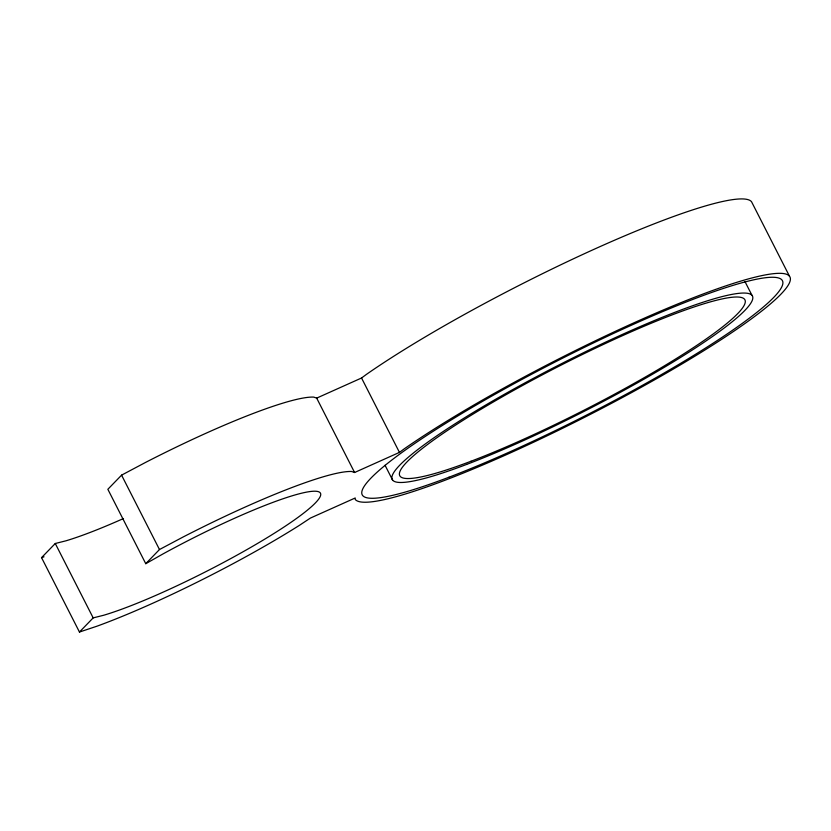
<?xml version="1.0" encoding="UTF-8"?>
<svg xmlns="http://www.w3.org/2000/svg" width="831" height="831" viewBox="0 0 831 831"><rect width="100%" height="100%" fill="white"/><g stroke="black" fill="none" stroke-linecap="round" stroke-linejoin="round"><path stroke-width="1.25" d="M789.45 276.152L751.546 201.746A244.231 31.879 -27 0 0 598.528 247.285A244.231 31.879 -27 0 0 366.367 374.428L361.547 378.001L316.684 398.111L313.734 397.104A178.966 23.361 -27 0 0 145.581 462.41L121.575 475.145L107.853 489.293L145.757 563.688L159.479 549.54L183.485 536.805A178.966 23.361 -27 0 1 351.648 471.499L354.588 472.507L399.451 452.396L404.271 448.823A244.231 31.879 -27 0 1 750.092 278.458A244.231 31.879 -27 0 1 648.367 383.32A244.231 31.879 -27 0 1 355.201 499.41L355.232 497.977L310.379 518.087L299.451 525.317A178.966 23.361 -27 0 1 96.687 626.294L79.454 632.038L41.55 557.643L55.272 543.495L65.867 540.836A136.855 17.867 -27 0 0 123.507 518.513M79.454 632.038L93.176 617.89L103.771 615.231A136.855 17.867 -27 0 0 262.679 540.389A136.855 17.867 -27 0 0 310.046 491.557A136.855 17.867 -27 0 0 163.51 553.643L145.757 563.688M41.55 557.643L44.012 556.822M745.012 281.657L752.013 295.389M361.547 378.001L399.451 452.396M385.054 465.277L392.637 480.162M316.684 398.111L354.588 472.507M121.575 475.145L159.479 549.54M55.272 543.495L93.176 617.89M449.02 477.202A235.807 30.778 -27 0 0 781.805 286.83A235.807 30.778 -27 0 0 486.156 399.296A235.807 30.778 -27 0 0 449.02 477.202M471.032 461.236A193.706 25.283 -27 0 0 744.399 304.863A193.706 25.283 -27 0 0 501.55 397.239A193.706 25.283 -27 0 0 471.032 461.236M466.627 464.425A202.12 26.384 -27 0 0 751.878 301.258A202.12 26.384 -27 0 0 498.465 397.644A202.12 26.384 -27 0 0 466.627 464.425"/></g></svg>
